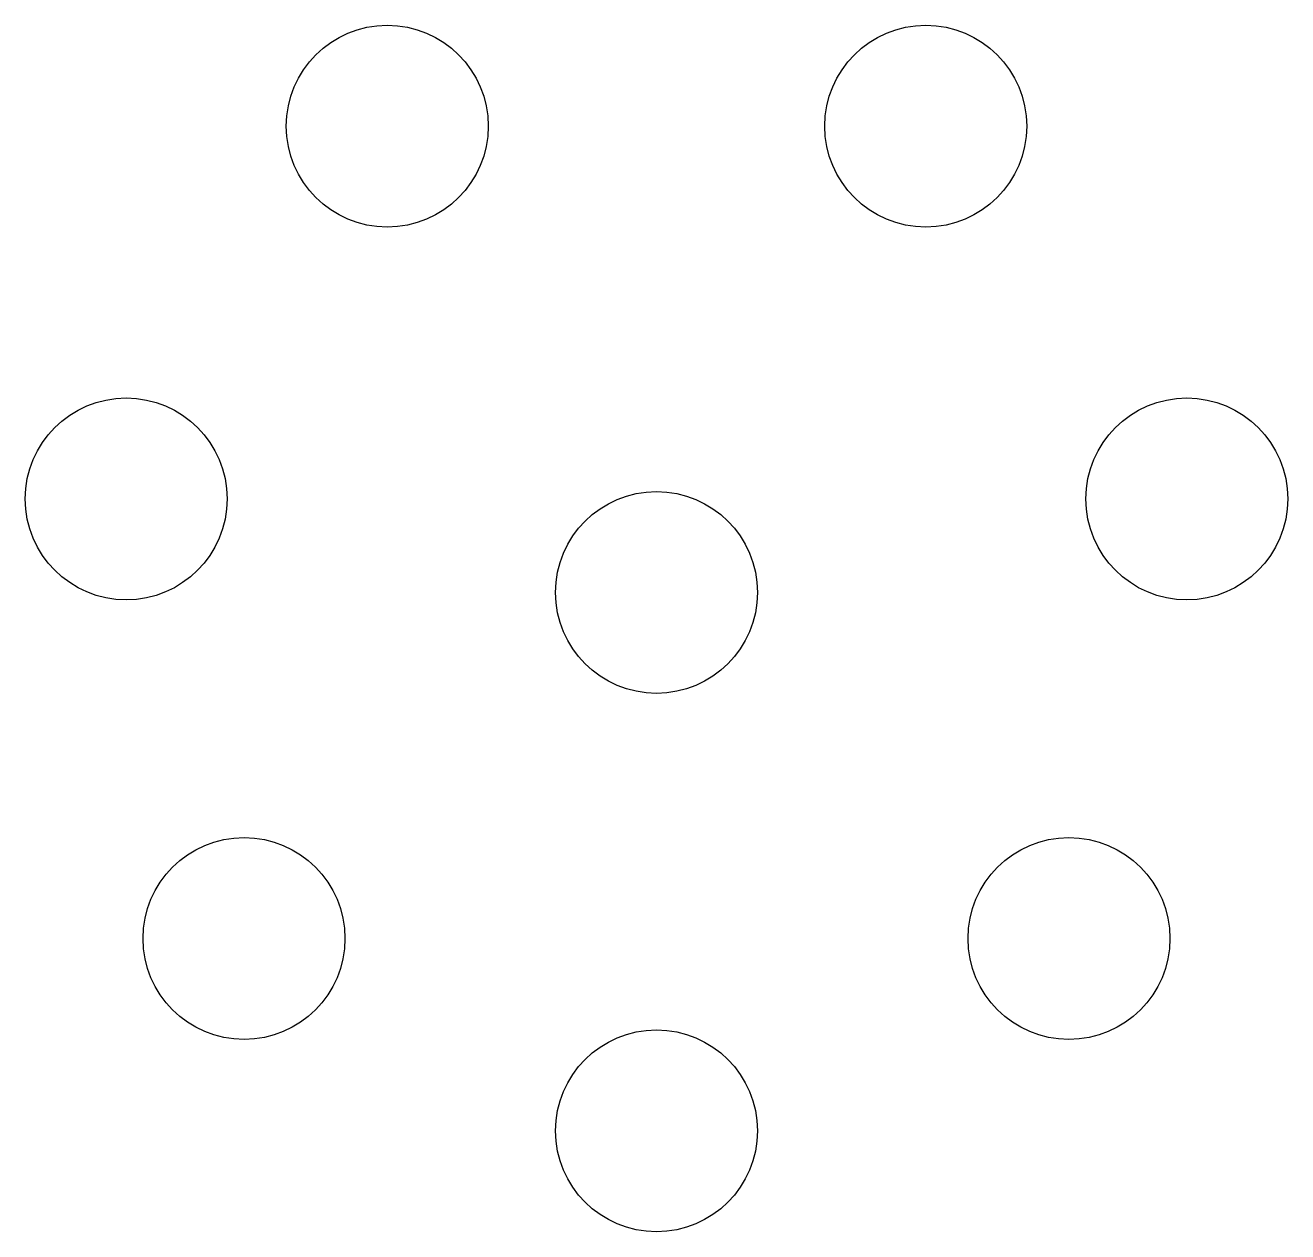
# Model space of a CAD drawing. Header units: millimetres. Extents: x -3.75 to 3.75, y -3.8 to 3.37.
import ezdxf

# ---------------------------------------------------------------- set-up
doc = ezdxf.new("R2010")
doc.units = ezdxf.units.MM
doc.layers.add('Sketch', color=7, linetype='CONTINUOUS')

msp = doc.modelspace()

# ---------------------------------------------------------------- linework, layer by layer
at = {"layer": 'Sketch'}
for centre in [(-1.6, 2.7713), (1.6, 2.7713), (-3.1514, 0.5557), (3.1514, 0.5557), (0, 0), (-2.4513, -2.0569), (2.4513, -2.0569), (0, -3.2)]:
    msp.add_circle(centre, 0.6, dxfattribs=at)

doc.saveas('drawing.dxf')
